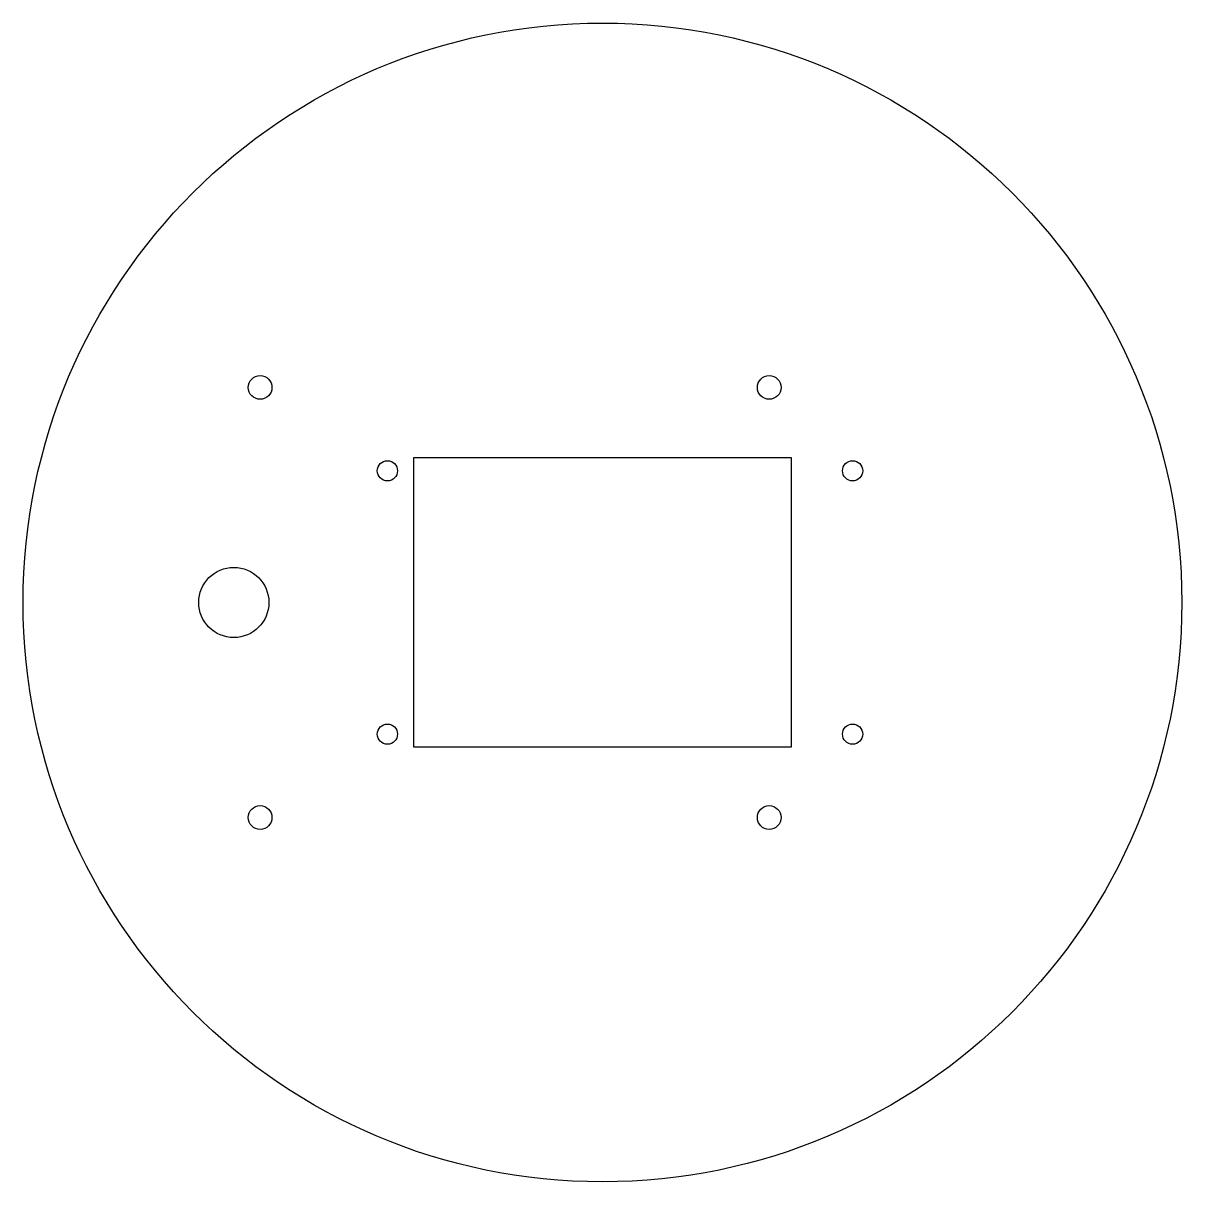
# Model space of a CAD drawing. Header units: millimetres. Extents: x -396 to -264, y -216 to -84.
import ezdxf

# ---------------------------------------------------------------- set-up
doc = ezdxf.new("R2010")
doc.units = ezdxf.units.MM
doc.layers.get('0').update_dxf_attribs({"linetype": 'CONTINUOUS'})

msp = doc.modelspace()

# ---------------------------------------------------------------- linework, layer by layer
msp.add_lwpolyline([(-308.04, -133.96), (-308.04, -166.96), (-351.04, -166.96), (-351.04, -133.96)], close=True)
for centre, radius in [((-329.54, -150.46), 66), ((-368.54, -125.96), 1.35), ((-310.54, -125.96), 1.35), ((-354.04, -135.46), 1.15), ((-301.04, -135.46), 1.15), ((-371.54, -150.46), 4), ((-354.04, -165.46), 1.15), ((-301.04, -165.46), 1.15), ((-368.54, -174.96), 1.35), ((-310.54, -174.96), 1.35)]:
    msp.add_circle(centre, radius)

doc.saveas('drawing.dxf')
